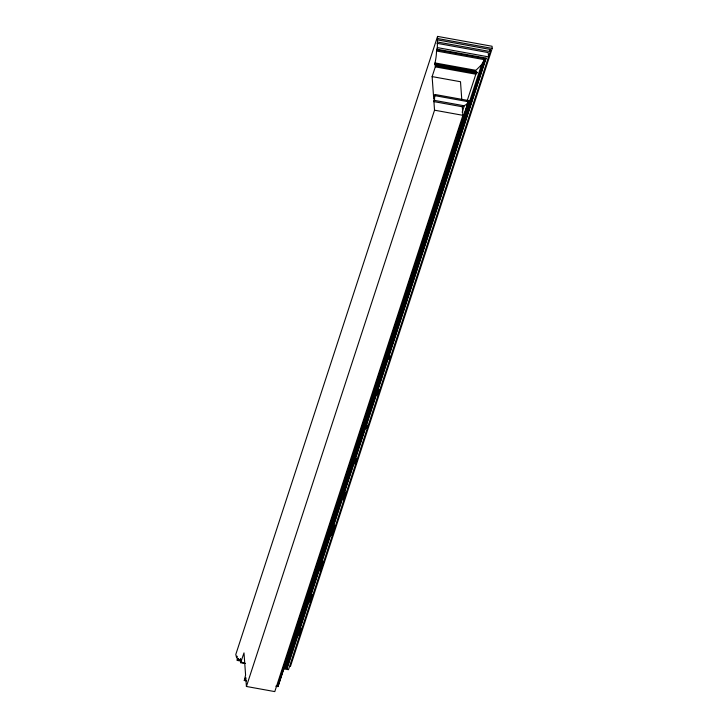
<?xml version="1.0" encoding="UTF-8"?>
<svg xmlns="http://www.w3.org/2000/svg" width="728" height="728" viewBox="0 0 728 728"><rect width="100%" height="100%" fill="white"/><g stroke="black" fill="none" stroke-linecap="round" stroke-linejoin="round"><path stroke-width="1.09" d="M290.436 666.484L492.21 48.403L492.055 46.255L437.564 36.4L437.328 47.602L436.5 51.005A13.322 2.493 -79.7 0 1 435.026 62.936L435.308 66.867L432.123 76.604L433.715 98.762L435.098 94.513L468.786 100.6L468.868 101.811L466.175 104.559L462.298 106.752L462.908 115.324L274.784 691.6L246.41 686.468L245.791 677.886L244.29 680.48L245.591 675.029L243.998 652.88L240.586 662.808L240.54 658.685A13.322 2.493 -79.7 0 1 238.556 659.668L238.192 658.467L237.829 659.568L241.186 660.178M435.098 94.513L433.915 101.62L434.534 110.192L246.41 686.468M434.707 98.872L433.915 101.62L462.298 106.752M437.564 36.4L235.79 654.481L236.527 657.457L236.955 656.146L237.264 660.433L241.723 661.242M237.264 660.433L237.783 658.858L237.829 659.568M462.171 112.276L464.291 105.797L434.334 100.373M467.021 101.228L475.839 74.201L477.131 72.454L435.389 64.519M435.189 95.714L468.868 101.811L277.978 686.577L277.341 686.468L467.749 103.185M468.786 100.6L277.978 686.577L275.803 686.185M484.348 59.66L481.517 64.792L284.493 668.331L285.54 668.168L286.049 667.121L484.348 59.66L436.5 51.005M285.54 668.168L483.383 62.098M287.369 666.684L486.049 58.085L436.809 49.176M283.711 667.867L287.069 668.477L486.049 58.085M298.744 635.726L301.21 628.164M309.664 602.247L312.13 594.694M319.892 570.934L323.059 561.215M331.522 535.308L334.689 525.589M343.152 499.672L345.618 492.119M354.782 464.045L356.547 458.64M366.411 428.41L367.476 425.17M377.341 394.94L379.106 389.535M388.97 359.304L390.035 356.065M489.434 51.579L490.135 49.413L437.291 39.858M490.135 49.413L490.29 51.561L288.47 669.696L284.02 668.895M244.972 680.089L245.791 677.886M481.517 64.792L474.501 71.708L434.853 64.537M474.847 72.081L476.713 71.99M437.719 38.548L492.21 48.403M437.446 42.006L490.29 51.561M437.018 43.316L488.224 52.58L488.534 56.866L437.328 47.602M436.864 49.895L486.095 58.804M435.026 62.936L475.557 70.27M434.88 63.818L474.765 71.035M435.153 64.71L475.684 72.045M435.508 64.919L477.131 72.454M435.481 65.793L476.804 73.273M435.308 66.867L475.839 74.201M432.123 76.604L460.506 81.736L461.77 99.463M434.534 110.192L462.908 115.324M240.468 662.398L244.845 663.19M240.822 662.616L245.209 663.408M244.29 680.48L246.464 680.88M276.431 685.785L277.341 686.468M287.014 667.767L287.069 668.477"/></g></svg>
